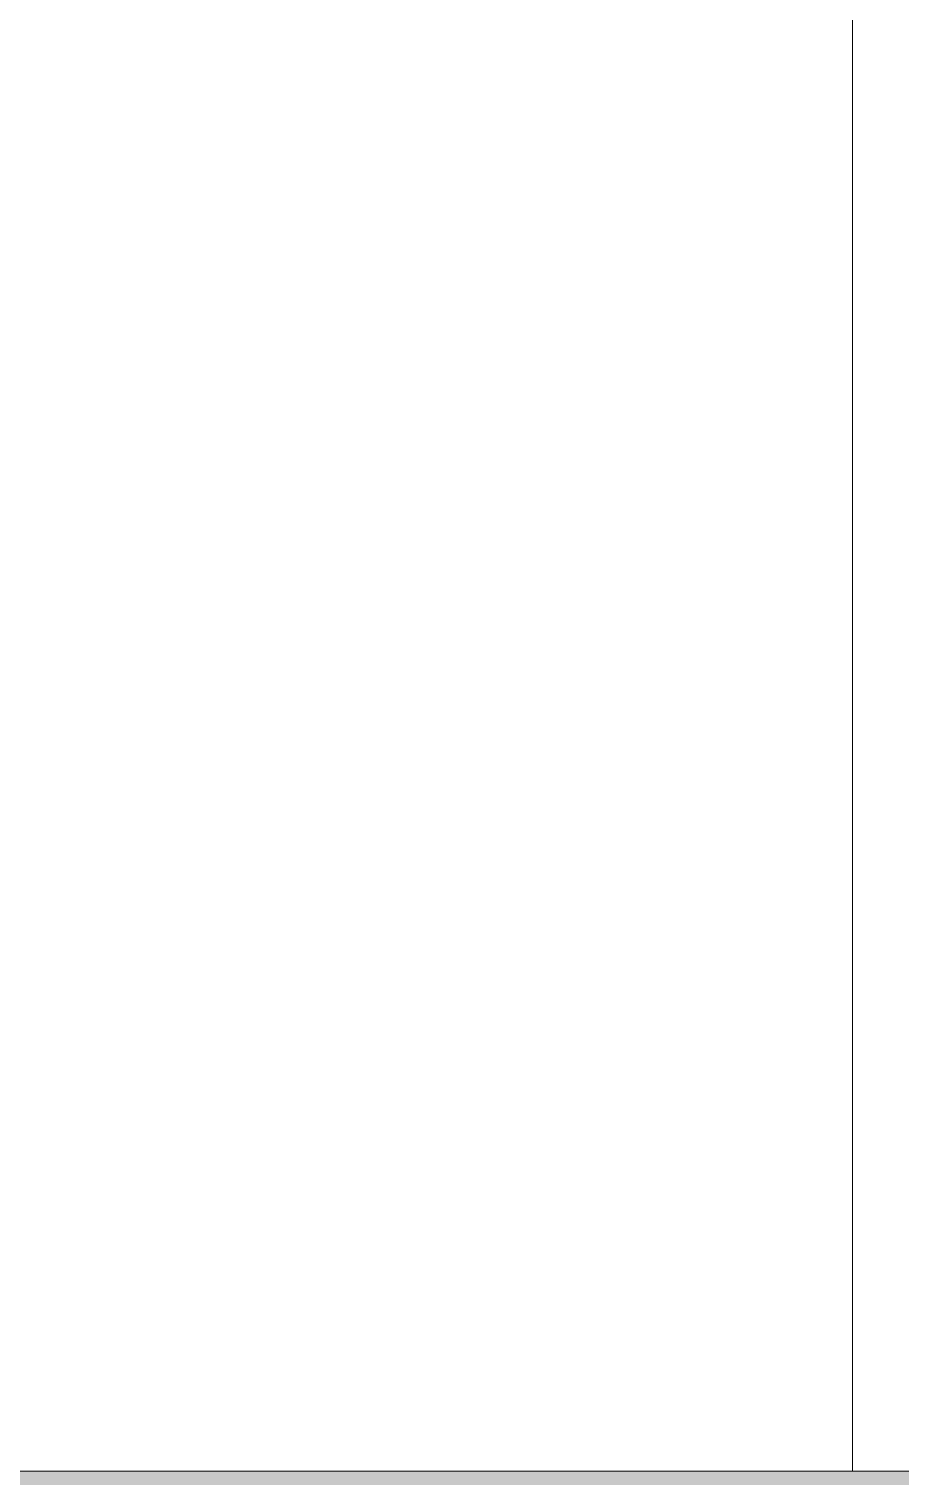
# Model space of a CAD drawing. Header units: inches. Extents: x -4169 to -1846, y 9706 to 12377.
# Drawn here: x -3480.643 to -3480.015, y 10708.286 to 10709.33 of the extents above; entities that cross this region are included whole.
import ezdxf

# ---------------------------------------------------------------- set-up
doc = ezdxf.new("R2010")
doc.units = ezdxf.units.IN
doc.header["$MEASUREMENT"] = 0
for name, color, linetype, lineweight in [('A-WALL', 113, 'Continuous', 18), ('A-WALL-PATT-4', 111, 'Continuous', 9), ('I-WALL-2', 2, 'Continuous', 5)]:
    doc.layers.add(name, color=color, linetype=linetype, lineweight=lineweight)
pattern_1 = [(0, (0, 0), (20.48, 5.12), [0.845, -14.515, 0.845, -14.515, -81.92]), (0, (0, 0), (20.48, 5.12), [-30.72, 0.845, -29.875, 0.845, -14.515, -35.84]), (0, (0, 0), (20.48, 5.12), [-76.8, 0.845, -9.395, 0.845, -24.755]), (120, (7.68, 2.56), (-14.67405, 15.1762003), [0.845, -14.515, 0.845, -14.515, -81.92]), (120, (7.68, 2.56), (-14.67405, 15.1762003), [-30.72, 0.845, -29.875, 0.845, -14.515, -35.84]), (120, (7.68, 2.56), (-14.67405, 15.1762003), [-76.8, 0.845, -9.395, 0.845, -24.755]), (240, (10.24, 12.8), (-5.80595, -20.2962003), [0.845, -14.515, 0.845, -14.515, -81.92]), (240, (10.24, 12.8), (-5.80595, -20.2962003), [-30.72, 0.845, -29.875, 0.845, -14.515, -35.84]), (240, (10.24, 12.8), (-5.80595, -20.2962003), [-76.8, 0.845, -9.395, 0.845, -24.755])]

msp = doc.modelspace()

# ---------------------------------------------------------------- hatches: boundary and pattern name
at = {"layer": 'A-WALL-PATT-4'}
h = msp.add_hatch(dxfattribs=at)
h.set_pattern_fill('FP_1', color=256, style=0, pattern_type=2)
h.set_pattern_definition(pattern_1)
h.paths.add_polyline_path([(-3479.5487, 10708.2894), (-3479.5487, 10968.0894), (-3480.0487, 10968.0894), (-3480.0487, 10708.2894)], flags=0)
h = msp.add_hatch(dxfattribs=at)
h.set_pattern_fill('FP_1', color=256, style=0, pattern_type=2)
h.set_pattern_definition(pattern_1)
h.paths.add_polyline_path([(-3480.6283, 10708.9144), (-3480.0487, 10708.9144), (-3480.0487, 10967.4644), (-3480.6737, 10967.4644), (-3480.6737, 10708.9144)], flags=0)
at = {"layer": 'I-WALL-2'}
msp.add_hatch(color=256, dxfattribs=at).paths.add_polyline_path([(-3498.0487, 10707.7894), (-3479.5487, 10707.7894), (-3479.5487, 10708.2894), (-3498.0487, 10708.2894)], flags=0)

# ---------------------------------------------------------------- linework, layer by layer
at = {"layer": 'A-WALL'}
for p, q in [((-3480.0487, 10708.2894), (-3480.0487, 10968.0894)), ((-3479.5487, 10708.2894), (-3498.0487, 10708.2894))]:
    msp.add_line(p, q, dxfattribs=at)

doc.saveas('drawing.dxf')
